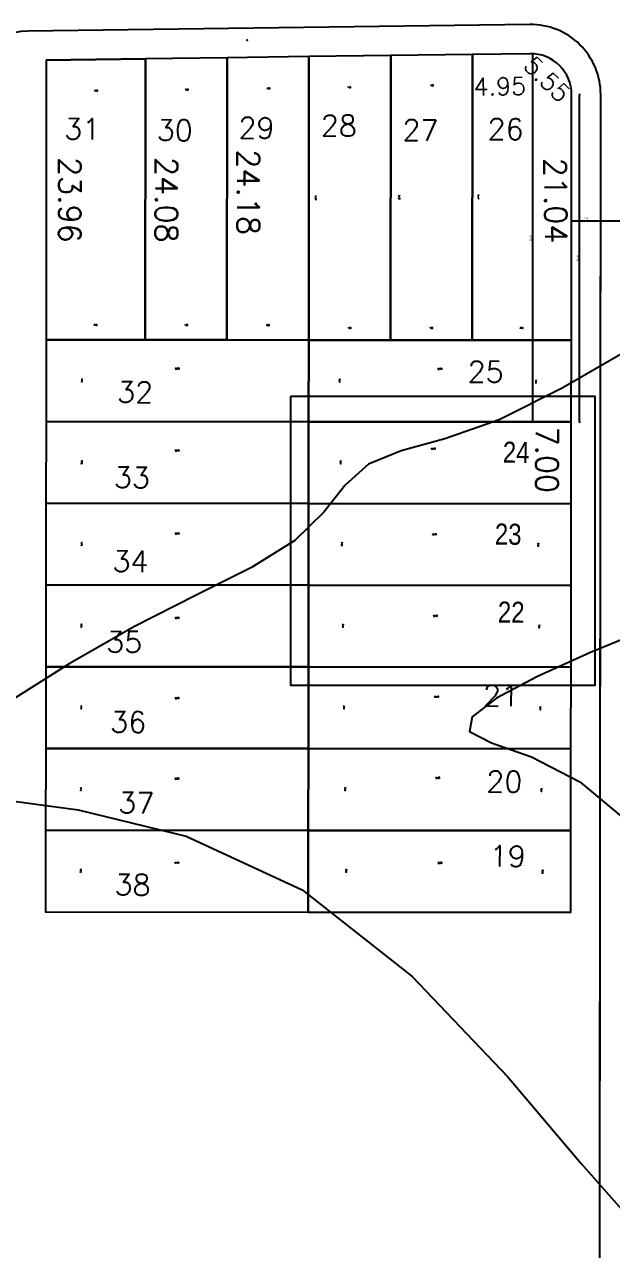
# Model space of a CAD drawing. Header units: millimetres. Extents: x 2718 to 3327, y 272 to 594.
# Drawn here: x 2814.3 to 2864.6, y 397.6 to 502.5 of the extents above; entities that cross this region are included whole.
import ezdxf
from ezdxf.enums import TextEntityAlignment as Align

# ---------------------------------------------------------------- set-up
doc = ezdxf.new("R2010")
doc.units = ezdxf.units.MM
doc.header["$MEASUREMENT"] = 0
doc.linetypes.add('CONTINUO', pattern=[0])
doc.layers.get('DEFPOINTS').update_dxf_attribs({"linetype": 'CONTINUOUS'})
for name, color, linetype in [('AGT CI', 252, 'CONTINUOUS'), ('Calçada', 1, 'CONTINUOUS'), ('COTA', 7, 'CONTINUOUS'), ('Lotes', 2, 'CONTINUOUS'), ('Numero de lotes', 5, 'CONTINUOUS'), ('WAYPOINTS2', 7, 'CONTINUOUS')]:
    doc.layers.add(name, color=color, linetype=linetype)
doc.layers.add('E-Pen-C', color=4, linetype='CONTINUOUS', lineweight=15)
doc.layers.add('E-Pen-G', color=3, linetype='CONTINUOUS', lineweight=30)
doc.styles.add('arcad1', font='romans.shx')
doc.styles.add('F2', font='ARIALN.TTF')
doc.styles.add('ROMANS', font='romans.shx', dxfattribs={"height": 0.1})
doc.dimstyles.new('BOLA100', dxfattribs={"dimscale": 0, "dimtxt": 1.9, "dimasz": 0.18, "dimexe": 0.18, "dimexo": 0.063, "dimgap": 0, "dimtad": 1, "dimzin": 4, "dimdsep": 46, "dimtxsty": 'ROMANS', "dimcen": 0.09, "dimse1": 1, "dimse2": 1, "dimsd1": 1, "dimsd2": 1, "dimclrt": 256, "dimaunit": 1, "dimadec": 4, "dimazin": 0, "dimtfac": 1.2, "dimtix": 1, "dimtmove": 2, "dimatfit": 3, "dimfxl": 1, "dimtvp": 2, "dimtolj": 1, "dimtzin": 4, "dimarcsym": 0})
doc.dimstyles.new('DIMENSION-1', dxfattribs={"dimtxt": 0.145, "dimasz": 0.07, "dimexe": 1, "dimexo": 0, "dimgap": 0.12, "dimtad": 1, "dimzin": 7, "dimdsep": 46, "dimtxsty": 'F2', "dimblk1": 'TRACO', "dimblk2": 'TRACO', "dimsah": 1, "dimcen": 1, "dimse1": 1, "dimse2": 1, "dimclrd": 4, "dimclre": 256, "dimclrt": 4, "dimadec": 8, "dimazin": 0, "dimtfac": 1, "dimtix": 1, "dimtmove": 2, "dimatfit": 3, "dimldrblk": 'TRACO', "dimfxl": 1, "dimtolj": 1, "dimtzin": 0, "dimarcsym": 0})

# ---------------------------------------------------------------- blocks, each defined once
blk = doc.blocks.new('*D228')
at = {"layer": 'DEFPOINTS', "color": 0, "transparency": 16777216}
for p in [(2845.63, 499.83), (2852.63, 499.83), (2852.67, 497.26)]:
    blk.add_point(p, dxfattribs=at)
at = {"layer": 'COTA', "transparency": 16777216, "insert": (2849.17, 497.27), "char_height": 0.1, "attachment_point": 5, "rotation": 0.7653, "style": 'ROMANS'}
blk.add_mtext('\\A1;7.00', dxfattribs=at)
blk = doc.blocks.new('*D229')
at = {"layer": 'DEFPOINTS', "color": 0, "transparency": 16777216}
for p in [(2838.53, 500.21), (2845.53, 500.21), (2845.57, 497.11)]:
    blk.add_point(p, dxfattribs=at)
at = {"layer": 'COTA', "transparency": 16777216, "insert": (2842.07, 497.11), "char_height": 0.1, "attachment_point": 5, "rotation": 0.7653, "style": 'ROMANS'}
blk.add_mtext('\\A1;7.00', dxfattribs=at)
blk = doc.blocks.new('*D230')
at = {"layer": 'DEFPOINTS', "color": 0, "transparency": 16777216}
for p in [(2836.34, 499.73), (2836.32, 475.45), (2839.32, 475.49)]:
    blk.add_point(p, dxfattribs=at)
at = {"layer": 'COTA', "transparency": 16777216, "insert": (2839.21, 487.63), "char_height": 0.1, "attachment_point": 5, "rotation": 270.7653, "style": 'ROMANS'}
blk.add_mtext('\\A1;24.27', dxfattribs=at)
blk = doc.blocks.new('*D231')
at = {"layer": 'DEFPOINTS', "color": 0, "transparency": 16777216}
for p in [(2843.34, 499.82), (2843.32, 475.45), (2846.48, 475.49)]:
    blk.add_point(p, dxfattribs=at)
at = {"layer": 'COTA', "transparency": 16777216, "insert": (2846.36, 487.68), "char_height": 0.1, "attachment_point": 5, "rotation": 270.7653, "style": 'ROMANS'}
blk.add_mtext('\\A1;24.37', dxfattribs=at)
blk = doc.blocks.new('*D232')
at = {"layer": 'DEFPOINTS', "color": 0, "transparency": 16777216}
for p in [(2850.34, 499.92), (2850.32, 475.44), (2853.25, 475.48)]:
    blk.add_point(p, dxfattribs=at)
at = {"layer": 'COTA', "transparency": 16777216, "insert": (2853.14, 487.72), "char_height": 0.1, "attachment_point": 5, "rotation": 270.7653, "style": 'ROMANS'}
blk.add_mtext('\\A1;24.47', dxfattribs=at)
blk = doc.blocks.new('*D233')
at = {"layer": 'DEFPOINTS', "color": 0, "transparency": 16777216}
for p in [(2858.93, 475.43), (2858.08, 468.42), (2858.93, 468.43)]:
    blk.add_point(p, dxfattribs=at)
at = {"layer": 'COTA', "transparency": 16777216, "insert": (2858.08, 471.92), "char_height": 0.1, "attachment_point": 5, "rotation": 270.7653, "style": 'ROMANS'}
blk.add_mtext('\\A1;7.00', dxfattribs=at)
blk = doc.blocks.new('*D234')
at = {"layer": 'DEFPOINTS', "color": 0, "transparency": 16777216}
for p in [(2858.92, 461.43), (2858.27, 454.43), (2858.91, 454.43)]:
    blk.add_point(p, dxfattribs=at)
at = {"layer": 'COTA', "transparency": 16777216, "insert": (2858.27, 457.93), "char_height": 0.1, "attachment_point": 5, "rotation": 270.7653, "style": 'ROMANS'}
blk.add_mtext('\\A1;7.00', dxfattribs=at)
blk = doc.blocks.new('*D235')
at = {"layer": 'DEFPOINTS', "color": 0, "transparency": 16777216}
for p in [(2858.91, 454.43), (2858.36, 447.43), (2858.91, 447.43)]:
    blk.add_point(p, dxfattribs=at)
at = {"layer": 'COTA', "transparency": 16777216, "insert": (2858.36, 450.93), "char_height": 0.1, "attachment_point": 5, "rotation": 270.7653, "style": 'ROMANS'}
blk.add_mtext('\\A1;7.00', dxfattribs=at)
blk = doc.blocks.new('*D236')
at = {"layer": 'DEFPOINTS', "color": 0, "transparency": 16777216}
for p in [(2858.91, 447.43), (2858.45, 440.43), (2858.9, 440.43)]:
    blk.add_point(p, dxfattribs=at)
at = {"layer": 'COTA', "transparency": 16777216, "insert": (2858.46, 443.93), "char_height": 0.1, "attachment_point": 5, "rotation": 270.7653, "style": 'ROMANS'}
blk.add_mtext('\\A1;7.00', dxfattribs=at)
blk = doc.blocks.new('*D237')
at = {"layer": 'DEFPOINTS', "color": 0, "transparency": 16777216}
for p in [(2858.9, 440.43), (2858.55, 433.43), (2858.9, 433.43)]:
    blk.add_point(p, dxfattribs=at)
at = {"layer": 'COTA', "transparency": 16777216, "insert": (2858.55, 436.93), "char_height": 0.1, "attachment_point": 5, "rotation": 270.7653, "style": 'ROMANS'}
blk.add_mtext('\\A1;7.00', dxfattribs=at)
blk = doc.blocks.new('*D238')
at = {"layer": 'DEFPOINTS', "color": 0, "transparency": 16777216}
for p in [(2858.9, 433.43), (2858.64, 426.43), (2858.89, 426.43)]:
    blk.add_point(p, dxfattribs=at)
at = {"layer": 'COTA', "transparency": 16777216, "insert": (2858.64, 429.93), "char_height": 0.1, "attachment_point": 5, "rotation": 270.7653, "style": 'ROMANS'}
blk.add_mtext('\\A1;7.00', dxfattribs=at)
blk = doc.blocks.new('*D239')
at = {"layer": 'DEFPOINTS', "color": 0, "transparency": 16777216}
for p in [(2838.57, 433.36), (2861.07, 433.34), (2861.11, 430.78)]:
    blk.add_point(p, dxfattribs=at)
at = {"layer": 'COTA', "transparency": 16777216, "insert": (2849.86, 430.68), "char_height": 0.1, "attachment_point": 5, "rotation": 0.7653, "style": 'ROMANS'}
blk.add_mtext('\\A1;22.50', dxfattribs=at)
blk = doc.blocks.new('*D240')
at = {"layer": 'DEFPOINTS', "color": 0, "transparency": 16777216}
for p in [(2838.38, 440.64), (2860.88, 440.62), (2860.91, 438.06)]:
    blk.add_point(p, dxfattribs=at)
at = {"layer": 'COTA', "transparency": 16777216, "insert": (2849.67, 437.96), "char_height": 0.1, "attachment_point": 5, "rotation": 0.7653, "style": 'ROMANS'}
blk.add_mtext('\\A1;22.50', dxfattribs=at)
blk = doc.blocks.new('*D241')
at = {"layer": 'DEFPOINTS', "color": 0, "transparency": 16777216}
for p in [(2838.29, 447.59), (2860.79, 447.57), (2860.82, 445.01)]:
    blk.add_point(p, dxfattribs=at)
at = {"layer": 'COTA', "transparency": 16777216, "insert": (2849.57, 444.91), "char_height": 0.1, "attachment_point": 5, "rotation": 0.7653, "style": 'ROMANS'}
blk.add_mtext('\\A1;22.50', dxfattribs=at)
blk = doc.blocks.new('*D242')
at = {"layer": 'DEFPOINTS', "color": 0, "transparency": 16777216}
for p in [(2838.19, 454.52), (2860.69, 454.5), (2860.73, 451.94)]:
    blk.add_point(p, dxfattribs=at)
at = {"layer": 'COTA', "transparency": 16777216, "insert": (2849.48, 451.84), "char_height": 0.1, "attachment_point": 5, "rotation": 0.7653, "style": 'ROMANS'}
blk.add_mtext('\\A1;22.50', dxfattribs=at)
blk = doc.blocks.new('*D243')
at = {"layer": 'DEFPOINTS', "color": 0, "transparency": 16777216}
for p in [(2838.1, 461.49), (2860.6, 461.47), (2860.64, 458.92)]:
    blk.add_point(p, dxfattribs=at)
at = {"layer": 'COTA', "transparency": 16777216, "insert": (2849.39, 458.82), "char_height": 0.1, "attachment_point": 5, "rotation": 0.7653, "style": 'ROMANS'}
blk.add_mtext('\\A1;22.50', dxfattribs=at)
blk = doc.blocks.new('*D244')
at = {"layer": 'DEFPOINTS', "color": 0, "transparency": 16777216}
for p in [(2838, 468.84), (2860.5, 468.82), (2860.54, 466.26)]:
    blk.add_point(p, dxfattribs=at)
at = {"layer": 'COTA', "transparency": 16777216, "insert": (2849.29, 466.16), "char_height": 0.1, "attachment_point": 5, "rotation": 0.7653, "style": 'ROMANS'}
blk.add_mtext('\\A1;22.50', dxfattribs=at)
blk = doc.blocks.new('*D254')
at = {"layer": 'DEFPOINTS', "color": 0, "transparency": 16777216}
for p in [(2838.61, 475.46), (2838.61, 468.46), (2841.26, 468.5)]:
    blk.add_point(p, dxfattribs=at)
at = {"layer": 'COTA', "transparency": 16777216, "insert": (2841.26, 472), "char_height": 0.1, "attachment_point": 5, "rotation": 270.7653, "style": 'ROMANS'}
blk.add_mtext('\\A1;7.00', dxfattribs=at)
blk = doc.blocks.new('*D255')
at = {"layer": 'DEFPOINTS', "color": 0, "transparency": 16777216}
for p in [(2838.61, 468.46), (2838.6, 461.46), (2841.35, 461.5)]:
    blk.add_point(p, dxfattribs=at)
at = {"layer": 'COTA', "transparency": 16777216, "insert": (2841.35, 465), "char_height": 0.1, "attachment_point": 5, "rotation": 270.7653, "style": 'ROMANS'}
blk.add_mtext('\\A1;7.00', dxfattribs=at)
blk = doc.blocks.new('*D256')
at = {"layer": 'DEFPOINTS', "color": 0, "transparency": 16777216}
for p in [(2838.6, 461.46), (2838.59, 454.46), (2841.44, 454.5)]:
    blk.add_point(p, dxfattribs=at)
at = {"layer": 'COTA', "transparency": 16777216, "insert": (2841.45, 458), "char_height": 0.1, "attachment_point": 5, "rotation": 270.7653, "style": 'ROMANS'}
blk.add_mtext('\\A1;7.00', dxfattribs=at)
blk = doc.blocks.new('*D257')
at = {"layer": 'DEFPOINTS', "color": 0, "transparency": 16777216}
for p in [(2838.59, 454.46), (2838.59, 447.46), (2841.54, 447.5)]:
    blk.add_point(p, dxfattribs=at)
at = {"layer": 'COTA', "transparency": 16777216, "insert": (2841.54, 451), "char_height": 0.1, "attachment_point": 5, "rotation": 270.7653, "style": 'ROMANS'}
blk.add_mtext('\\A1;7.00', dxfattribs=at)
blk = doc.blocks.new('*D258')
at = {"layer": 'DEFPOINTS', "color": 0, "transparency": 16777216}
for p in [(2838.59, 447.46), (2838.58, 440.46), (2841.63, 440.5)]:
    blk.add_point(p, dxfattribs=at)
at = {"layer": 'COTA', "transparency": 16777216, "insert": (2841.63, 444), "char_height": 0.1, "attachment_point": 5, "rotation": 270.7653, "style": 'ROMANS'}
blk.add_mtext('\\A1;7.00', dxfattribs=at)
blk = doc.blocks.new('*D259')
at = {"layer": 'DEFPOINTS', "color": 0, "transparency": 16777216}
for p in [(2838.58, 440.46), (2838.58, 433.46), (2841.72, 433.51)]:
    blk.add_point(p, dxfattribs=at)
at = {"layer": 'COTA', "transparency": 16777216, "insert": (2841.73, 437.01), "char_height": 0.1, "attachment_point": 5, "rotation": 270.7653, "style": 'ROMANS'}
blk.add_mtext('\\A1;7.00', dxfattribs=at)
blk = doc.blocks.new('*D260')
at = {"layer": 'DEFPOINTS', "color": 0, "transparency": 16777216}
for p in [(2838.58, 433.46), (2838.57, 426.46), (2841.82, 426.51)]:
    blk.add_point(p, dxfattribs=at)
at = {"layer": 'COTA', "transparency": 16777216, "insert": (2841.82, 430.01), "char_height": 0.1, "attachment_point": 5, "rotation": 270.7653, "style": 'ROMANS'}
blk.add_mtext('\\A1;7.00', dxfattribs=at)
blk = doc.blocks.new('*D280')
at = {"layer": 'DEFPOINTS', "color": 0, "transparency": 16777216}
for p in [(2845.61, 476.45), (2838.61, 475.46), (2845.61, 475.46)]:
    blk.add_point(p, dxfattribs=at)
at = {"layer": 'COTA', "transparency": 16777216, "insert": (2842.11, 476.5), "char_height": 0.1, "attachment_point": 5, "rotation": 359.95, "style": 'ROMANS'}
blk.add_mtext('\\A1;7.00', dxfattribs=at)
blk = doc.blocks.new('*D281')
at = {"layer": 'DEFPOINTS', "color": 0, "transparency": 16777216}
for p in [(2852.61, 476.44), (2845.61, 475.46), (2852.61, 475.45)]:
    blk.add_point(p, dxfattribs=at)
at = {"layer": 'COTA', "transparency": 16777216, "insert": (2849.11, 476.49), "char_height": 0.1, "attachment_point": 5, "rotation": 359.95, "style": 'ROMANS'}
blk.add_mtext('\\A1;7.00', dxfattribs=at)
blk = doc.blocks.new('*D282')
at = {"layer": 'DEFPOINTS', "color": 0, "transparency": 16777216}
for p in [(2861.11, 476.43), (2852.61, 475.45), (2861.11, 475.44)]:
    blk.add_point(p, dxfattribs=at)
at = {"layer": 'COTA', "transparency": 16777216, "insert": (2856.86, 476.49), "char_height": 0.1, "attachment_point": 5, "rotation": 359.95, "style": 'ROMANS'}
blk.add_mtext('\\A1;8.50', dxfattribs=at)
blk = doc.blocks.new('*D302')
at = {"layer": 'DEFPOINTS', "color": 0, "transparency": 16777216}
for p in [(2824.61, 476.7), (2816.11, 475.48), (2824.61, 475.48)]:
    blk.add_point(p, dxfattribs=at)
at = {"layer": 'COTA', "transparency": 16777216, "insert": (2820.36, 476.75), "char_height": 0.1, "attachment_point": 5, "rotation": 359.95, "style": 'ROMANS'}
blk.add_mtext('\\A1;8.50', dxfattribs=at)
blk = doc.blocks.new('*D303')
at = {"layer": 'DEFPOINTS', "color": 0, "transparency": 16777216}
for p in [(2816.11, 475.48), (2838.61, 475.46), (2838.61, 472.96)]:
    blk.add_point(p, dxfattribs=at)
at = {"layer": 'COTA', "transparency": 16777216, "insert": (2827.36, 473.02), "char_height": 0.1, "attachment_point": 5, "rotation": 359.95, "style": 'ROMANS'}
blk.add_mtext('\\A1;22.50', dxfattribs=at)
blk = doc.blocks.new('*D304')
at = {"layer": 'DEFPOINTS', "color": 0, "transparency": 16777216}
for p in [(2816.11, 468.48), (2838.61, 468.46), (2838.6, 465.94)]:
    blk.add_point(p, dxfattribs=at)
at = {"layer": 'COTA', "transparency": 16777216, "insert": (2827.35, 466), "char_height": 0.1, "attachment_point": 5, "rotation": 359.95, "style": 'ROMANS'}
blk.add_mtext('\\A1;22.50', dxfattribs=at)
blk = doc.blocks.new('*D305')
at = {"layer": 'DEFPOINTS', "color": 0, "transparency": 16777216}
for p in [(2824.63, 499.55), (2816.13, 499.44), (2824.67, 496.83)]:
    blk.add_point(p, dxfattribs=at)
at = {"layer": 'COTA', "transparency": 16777216, "insert": (2820.42, 496.82), "char_height": 0.1, "attachment_point": 5, "rotation": 0.7653, "style": 'ROMANS'}
blk.add_mtext('\\A1;8.50', dxfattribs=at)
blk = doc.blocks.new('*D306')
at = {"layer": 'DEFPOINTS', "color": 0, "transparency": 16777216}
for p in [(2816.1, 461.48), (2838.6, 461.46), (2838.6, 458.83)]:
    blk.add_point(p, dxfattribs=at)
at = {"layer": 'COTA', "transparency": 16777216, "insert": (2827.35, 458.89), "char_height": 0.1, "attachment_point": 5, "rotation": 359.95, "style": 'ROMANS'}
blk.add_mtext('\\A1;22.50', dxfattribs=at)
blk = doc.blocks.new('*D307')
at = {"layer": 'DEFPOINTS', "color": 0, "transparency": 16777216}
for p in [(2816.09, 454.48), (2838.59, 454.46), (2838.59, 451.6)]:
    blk.add_point(p, dxfattribs=at)
at = {"layer": 'COTA', "transparency": 16777216, "insert": (2827.34, 451.66), "char_height": 0.1, "attachment_point": 5, "rotation": 359.95, "style": 'ROMANS'}
blk.add_mtext('\\A1;22.50', dxfattribs=at)
blk = doc.blocks.new('*D308')
at = {"layer": 'DEFPOINTS', "color": 0, "transparency": 16777216}
for p in [(2816.09, 447.48), (2838.59, 447.46), (2838.59, 444.73)]:
    blk.add_point(p, dxfattribs=at)
at = {"layer": 'COTA', "transparency": 16777216, "insert": (2827.34, 444.79), "char_height": 0.1, "attachment_point": 5, "rotation": 359.95, "style": 'ROMANS'}
blk.add_mtext('\\A1;22.50', dxfattribs=at)
blk = doc.blocks.new('*D309')
at = {"layer": 'DEFPOINTS', "color": 0, "transparency": 16777216}
for p in [(2816.08, 440.48), (2838.58, 440.46), (2838.58, 437.84)]:
    blk.add_point(p, dxfattribs=at)
at = {"layer": 'COTA', "transparency": 16777216, "insert": (2827.33, 437.9), "char_height": 0.1, "attachment_point": 5, "rotation": 359.95, "style": 'ROMANS'}
blk.add_mtext('\\A1;22.50', dxfattribs=at)
blk = doc.blocks.new('*D310')
at = {"layer": 'DEFPOINTS', "color": 0, "transparency": 16777216}
for p in [(2816.08, 433.48), (2838.58, 433.46), (2838.57, 430.63)]:
    blk.add_point(p, dxfattribs=at)
at = {"layer": 'COTA', "transparency": 16777216, "insert": (2827.32, 430.69), "char_height": 0.1, "attachment_point": 5, "rotation": 359.95, "style": 'ROMANS'}
blk.add_mtext('\\A1;22.50', dxfattribs=at)
blk = doc.blocks.new('*D311')
at = {"layer": 'DEFPOINTS', "color": 0, "transparency": 16777216}
for p in [(2816.08, 433.48), (2819.15, 433.48), (2816.07, 426.48)]:
    blk.add_point(p, dxfattribs=at)
at = {"layer": 'COTA', "transparency": 16777216, "insert": (2819.09, 429.98), "char_height": 0.1, "attachment_point": 5, "rotation": 89.8603, "style": 'ROMANS'}
blk.add_mtext('\\A1;7.00', dxfattribs=at)
blk = doc.blocks.new('*D312')
at = {"layer": 'DEFPOINTS', "color": 0, "transparency": 16777216}
for p in [(2816.08, 440.48), (2819.17, 440.48), (2816.08, 433.48)]:
    blk.add_point(p, dxfattribs=at)
at = {"layer": 'COTA', "transparency": 16777216, "insert": (2819.11, 436.98), "char_height": 0.1, "attachment_point": 5, "rotation": 89.8603, "style": 'ROMANS'}
blk.add_mtext('\\A1;7.00', dxfattribs=at)
blk = doc.blocks.new('*D313')
at = {"layer": 'DEFPOINTS', "color": 0, "transparency": 16777216}
for p in [(2816.09, 447.48), (2819.18, 447.48), (2816.08, 440.48)]:
    blk.add_point(p, dxfattribs=at)
at = {"layer": 'COTA', "transparency": 16777216, "insert": (2819.13, 443.98), "char_height": 0.1, "attachment_point": 5, "rotation": 89.8603, "style": 'ROMANS'}
blk.add_mtext('\\A1;7.00', dxfattribs=at)
blk = doc.blocks.new('*D314')
at = {"layer": 'DEFPOINTS', "color": 0, "transparency": 16777216}
for p in [(2816.09, 454.48), (2819.2, 454.48), (2816.09, 447.48)]:
    blk.add_point(p, dxfattribs=at)
at = {"layer": 'COTA', "transparency": 16777216, "insert": (2819.14, 450.98), "char_height": 0.1, "attachment_point": 5, "rotation": 89.8603, "style": 'ROMANS'}
blk.add_mtext('\\A1;7.00', dxfattribs=at)
blk = doc.blocks.new('*D315')
at = {"layer": 'DEFPOINTS', "color": 0, "transparency": 16777216}
for p in [(2816.1, 461.48), (2819.22, 461.48), (2816.09, 454.48)]:
    blk.add_point(p, dxfattribs=at)
at = {"layer": 'COTA', "transparency": 16777216, "insert": (2819.16, 457.98), "char_height": 0.1, "attachment_point": 5, "rotation": 89.8603, "style": 'ROMANS'}
blk.add_mtext('\\A1;7.00', dxfattribs=at)
blk = doc.blocks.new('*D316')
at = {"layer": 'DEFPOINTS', "color": 0, "transparency": 16777216}
for p in [(2816.11, 468.48), (2819.24, 468.48), (2816.1, 461.48)]:
    blk.add_point(p, dxfattribs=at)
at = {"layer": 'COTA', "transparency": 16777216, "insert": (2819.18, 464.98), "char_height": 0.1, "attachment_point": 5, "rotation": 89.8603, "style": 'ROMANS'}
blk.add_mtext('\\A1;7.00', dxfattribs=at)
blk = doc.blocks.new('*D317')
at = {"layer": 'DEFPOINTS', "color": 0, "transparency": 16777216}
for p in [(2816.11, 475.48), (2819.25, 475.48), (2816.11, 468.48)]:
    blk.add_point(p, dxfattribs=at)
at = {"layer": 'COTA', "transparency": 16777216, "insert": (2819.19, 471.98), "char_height": 0.1, "attachment_point": 5, "rotation": 89.8603, "style": 'ROMANS'}
blk.add_mtext('\\A1;7.00', dxfattribs=at)
blk = doc.blocks.new('*D318')
at = {"layer": 'DEFPOINTS', "color": 0, "transparency": 16777216}
for p in [(2831.61, 476.69), (2824.61, 475.48), (2831.61, 475.47)]:
    blk.add_point(p, dxfattribs=at)
at = {"layer": 'COTA', "transparency": 16777216, "insert": (2828.11, 476.75), "char_height": 0.1, "attachment_point": 5, "rotation": 359.95, "style": 'ROMANS'}
blk.add_mtext('\\A1;7.00', dxfattribs=at)
blk = doc.blocks.new('*D319')
at = {"layer": 'DEFPOINTS', "color": 0, "transparency": 16777216}
for p in [(2838.61, 476.69), (2831.61, 475.47), (2838.61, 475.46)]:
    blk.add_point(p, dxfattribs=at)
at = {"layer": 'COTA', "transparency": 16777216, "insert": (2835.11, 476.74), "char_height": 0.1, "attachment_point": 5, "rotation": 359.95, "style": 'ROMANS'}
blk.add_mtext('\\A1;7.00', dxfattribs=at)
blk = doc.blocks.new('*D320')
at = {"layer": 'DEFPOINTS', "color": 0, "transparency": 16777216}
for p in [(2824.63, 499.55), (2831.63, 499.65), (2831.67, 496.92)]:
    blk.add_point(p, dxfattribs=at)
at = {"layer": 'COTA', "transparency": 16777216, "insert": (2828.17, 496.92), "char_height": 0.1, "attachment_point": 5, "rotation": 0.7653, "style": 'ROMANS'}
blk.add_mtext('\\A1;7.00', dxfattribs=at)
blk = doc.blocks.new('*D321')
at = {"layer": 'DEFPOINTS', "color": 0, "transparency": 16777216}
for p in [(2831.63, 499.65), (2838.63, 499.74), (2838.67, 497.01)]:
    blk.add_point(p, dxfattribs=at)
at = {"layer": 'COTA', "transparency": 16777216, "insert": (2835.17, 497.02), "char_height": 0.1, "attachment_point": 5, "rotation": 0.7653, "style": 'ROMANS'}
blk.add_mtext('\\A1;7.00', dxfattribs=at)
blk = doc.blocks.new('*D327')
at = {"layer": 'DEFPOINTS', "color": 0, "transparency": 16777216}
for p in [(2838.61, 475.46, 51.85), (2861.11, 475.44, 51.85), (2861.11, 472.94)]:
    blk.add_point(p, dxfattribs=at)
at = {"layer": 'COTA', "transparency": 16777216, "insert": (2849.86, 473), "char_height": 0.1, "attachment_point": 5, "rotation": 359.95, "style": 'ROMANS'}
blk.add_mtext('\\A1;22.50', dxfattribs=at)
blk = doc.blocks.new('TRACO')
at = {"layer": 'E-Pen-C'}
for p, q in [((-1, 0), (1, 0)), ((0, 1), (0, -1))]:
    blk.add_line(p, q, dxfattribs=at)
at = {"layer": 'E-Pen-G'}
blk.add_line((-0.4, -0.4), (0.4, 0.4), dxfattribs=at)
blk = doc.blocks.new('*D335')
at = {"layer": 'COTA', "color": 4, "linetype": 'Continuous', "lineweight": -2, "transparency": 16777216}
blk.add_line((2861.82, 468.51), (2861.82, 496.42), dxfattribs=at)
at = {"layer": 'DEFPOINTS', "color": 0, "linetype": 'Continuous', "transparency": 16777216}
for p in [(2861.13, 496.49), (2861.82, 496.49), (2861.11, 468.44)]:
    blk.add_point(p, dxfattribs=at)
at = {"layer": 'COTA', "color": 4, "linetype": 'Continuous', "lineweight": -2, "transparency": 16777216, "xscale": 0.07, "yscale": 0.07, "zscale": 0.07}
for p, rotation in [((2861.82, 496.49), 90), ((2861.82, 468.44), 270)]:
    blk.add_blockref('TRACO', p, dxfattribs=dict(at, rotation=rotation))
at = {"layer": 'COTA', "color": 4, "linetype": 'Continuous', "transparency": 16777216, "insert": (2861.63, 482.47), "char_height": 0.145, "attachment_point": 5, "rotation": 90, "style": 'F2'}
blk.add_mtext('\\A1;28.05', dxfattribs=at)
blk = doc.blocks.new('*D336')
at = {"layer": 'COTA', "color": 4, "linetype": 'Continuous', "lineweight": -2, "transparency": 16777216}
blk.add_line((2857.81, 468.51), (2857.81, 499.87), dxfattribs=at)
at = {"layer": 'DEFPOINTS', "color": 0, "linetype": 'Continuous', "transparency": 16777216}
for p in [(2857.81, 499.94), (2857.93, 499.94), (2861.11, 468.44)]:
    blk.add_point(p, dxfattribs=at)
at = {"layer": 'COTA', "color": 4, "linetype": 'Continuous', "lineweight": -2, "transparency": 16777216, "xscale": 0.07, "yscale": 0.07, "zscale": 0.07}
for p, rotation in [((2857.81, 499.94), 90), ((2857.81, 468.44), 270)]:
    blk.add_blockref('TRACO', p, dxfattribs=dict(at, rotation=rotation))
at = {"layer": 'COTA', "color": 4, "linetype": 'Continuous', "transparency": 16777216, "insert": (2857.61, 484.19), "char_height": 0.145, "attachment_point": 5, "rotation": 90, "style": 'F2'}
blk.add_mtext('\\A1;31.50', dxfattribs=at)
blk = doc.blocks.new('*D337')
at = {"layer": 'COTA', "color": 4, "linetype": 'Continuous', "lineweight": -2, "transparency": 16777216}
blk.add_line((2861.19, 485.67), (2863.55, 485.67), dxfattribs=at)
at = {"layer": 'DEFPOINTS', "color": 0, "linetype": 'Continuous', "transparency": 16777216}
for p in [(2861.12, 486.59), (2863.62, 486.59), (2863.62, 485.67)]:
    blk.add_point(p, dxfattribs=at)
at = {"layer": 'COTA', "color": 4, "linetype": 'Continuous', "lineweight": -2, "transparency": 16777216, "xscale": 0.07, "yscale": 0.07, "zscale": 0.07, "rotation": 180}
blk.add_blockref('TRACO', (2861.12, 485.67), dxfattribs=at)
at = {"layer": 'COTA', "color": 4, "linetype": 'Continuous', "lineweight": -2, "transparency": 16777216, "xscale": 0.07, "yscale": 0.07, "zscale": 0.07}
blk.add_blockref('TRACO', (2863.62, 485.67), dxfattribs=at)
at = {"layer": 'COTA', "color": 4, "linetype": 'Continuous', "transparency": 16777216, "insert": (2862.37, 485.87), "char_height": 0.145, "attachment_point": 5, "style": 'F2'}
blk.add_mtext('\\A1;2.50', dxfattribs=at)
blk = doc.blocks.new('*D338')
at = {"layer": 'COTA', "color": 4, "linetype": 'Continuous', "lineweight": -2, "transparency": 16777216}
blk.add_line((2863.69, 485.67), (2870.75, 485.67), dxfattribs=at)
at = {"layer": 'DEFPOINTS', "color": 0, "linetype": 'Continuous', "transparency": 16777216}
for p in [(2863.62, 486.59), (2870.82, 485.67), (2870.82, 485.49)]:
    blk.add_point(p, dxfattribs=at)
at = {"layer": 'COTA', "color": 4, "linetype": 'Continuous', "lineweight": -2, "transparency": 16777216, "xscale": 0.07, "yscale": 0.07, "zscale": 0.07, "rotation": 180}
blk.add_blockref('TRACO', (2863.62, 485.67), dxfattribs=at)
at = {"layer": 'COTA', "color": 4, "linetype": 'Continuous', "lineweight": -2, "transparency": 16777216, "xscale": 0.07, "yscale": 0.07, "zscale": 0.07}
blk.add_blockref('TRACO', (2870.82, 485.67), dxfattribs=at)
at = {"layer": 'COTA', "color": 4, "linetype": 'Continuous', "transparency": 16777216, "insert": (2867.22, 485.87), "char_height": 0.145, "attachment_point": 5, "style": 'F2'}
blk.add_mtext('\\A1;7.20', dxfattribs=at)

msp = doc.modelspace()

# ---------------------------------------------------------------- linework, layer by layer
at = {"layer": 'AGT CI', "color": 7}
for points in [[(2865.872, 474.538), (2860.333, 471.328), (2854.915, 468.63), (2850.268, 467.001), (2846.535, 465.975), (2843.73, 464.83), (2841.736, 463.025), (2839.895, 460.73), (2837.416, 458.299), (2833.707, 455.979), (2828.974, 453.603), (2823.618, 450.9), (2818.086, 447.732), (2812.992, 444.495)], [(2867.827, 450.779), (2862.767, 448.689), (2858.227, 446.653), (2854.692, 444.787), (2852.603, 443.183), (2852.39, 441.925), (2854.283, 440.971), (2857.696, 439.765), (2861.842, 437.622), (2866.135, 434.056)], [(2811.641, 436.187), (2818.861, 435.218), (2828.116, 432.966), (2838.062, 428.376), (2847.479, 420.94), (2855.644, 412.367), (2861.958, 404.916), (2866.034, 400.292)]]:
    msp.add_lwpolyline(points, dxfattribs=at)
at = {"layer": 'Calçada', "color": 7, "lineweight": -3}
for p, q in [((2857.551, 502.493), (2814.55, 501.919)), ((2857.551, 502.493), (2814.55, 501.919)), ((2863.522, 372.173), (2863.631, 496.488)), ((2863.522, 372.173), (2863.631, 496.488))]:
    msp.add_line(p, q, dxfattribs=at)
msp.add_lwpolyline([(2863.631, 496.488, 0.4183874), (2857.551, 502.493), (2814.55, 501.919, 0.410052), (2808.63, 495.925), (2808.546, 399.143, -0.1656015), (2806.045, 391.822), (2773.375, 349.492, 0.4142136), (2774.459, 341.077), (2812.457, 311.749, 0.4142136), (2820.873, 312.833), (2861.022, 364.851, 0.1656015), (2863.522, 372.173)], format="xyb", close=True, dxfattribs=at)
msp.add_lwpolyline([(2863.631, 496.488, 0.4183874), (2857.551, 502.493), (2814.55, 501.919, 0.410052), (2808.63, 495.925), (2808.546, 399.143, -0.1656015), (2806.045, 391.822), (2773.375, 349.492, 0.4142136), (2774.459, 341.077), (2812.457, 311.749, 0.4142136), (2820.873, 312.833), (2861.022, 364.851, 0.1656015), (2863.522, 372.173)], format="xyb", close=True, dxfattribs=at)
at = {"layer": 'COTA', "color": 1, "linetype": 'Continuous'}
msp.add_lwpolyline([(2837.08, 470.654), (2863.12, 470.654), (2863.12, 445.875), (2837.08, 445.875)], close=True, dxfattribs=at)
at = {"layer": 'Lotes', "color": 7, "linetype": 'CONTINUO', "lineweight": -3}
for p, q in [((2816.133, 499.44), (2824.633, 499.553)), ((2824.633, 499.553), (2824.612, 475.476)), ((2824.612, 475.476), (2824.633, 499.553)), ((2831.634, 499.647), (2824.633, 499.553)), ((2831.612, 475.469), (2831.634, 499.647)), ((2831.634, 499.647), (2831.612, 475.469)), ((2838.634, 499.74), (2831.634, 499.647)), ((2838.612, 475.463), (2838.634, 499.74)), ((2838.634, 499.74), (2838.612, 475.463)), ((2845.634, 499.834), (2838.634, 499.74)), ((2845.612, 475.457), (2845.634, 499.834)), ((2845.634, 499.834), (2845.612, 475.457)), ((2852.634, 499.927), (2845.634, 499.834)), ((2852.612, 475.451), (2852.634, 499.927)), ((2852.634, 499.927), (2852.612, 475.451)), ((2857.584, 499.993), (2852.634, 499.927)), ((2861.112, 475.444), (2861.131, 496.491)), ((2816.112, 475.483), (2824.612, 475.476)), ((2838.612, 475.463), (2816.112, 475.483)), ((2824.612, 475.476), (2831.612, 475.469)), ((2831.612, 475.469), (2838.612, 475.463)), ((2838.612, 475.463), (2838.606, 468.463)), ((2838.606, 468.463), (2838.612, 475.463)), ((2838.612, 475.463), (2845.612, 475.457)), ((2861.112, 475.444), (2838.612, 475.463)), ((2845.612, 475.457), (2852.612, 475.451)), ((2852.612, 475.451), (2861.112, 475.444)), ((2861.106, 468.444), (2861.112, 475.444)), ((2816.106, 468.483), (2838.606, 468.463)), ((2838.606, 468.463), (2816.106, 468.483)), ((2838.606, 468.463), (2838.6, 461.463)), ((2838.6, 461.463), (2838.606, 468.463)), ((2861.106, 468.444), (2838.606, 468.463)), ((2838.606, 468.463), (2861.106, 468.444)), ((2861.1, 461.444), (2861.106, 468.444)), ((2816.1, 461.483), (2838.6, 461.463)), ((2838.6, 461.463), (2816.1, 461.483)), ((2838.6, 461.463), (2838.594, 454.463)), ((2838.594, 454.463), (2838.6, 461.463)), ((2861.1, 461.444), (2838.6, 461.463)), ((2838.6, 461.463), (2861.1, 461.444)), ((2861.094, 454.444), (2861.1, 461.444)), ((2816.094, 454.483), (2838.594, 454.463)), ((2838.594, 454.463), (2816.094, 454.483)), ((2838.594, 454.463), (2838.588, 447.463)), ((2838.588, 447.463), (2838.594, 454.463)), ((2861.094, 454.444), (2838.594, 454.463)), ((2838.594, 454.463), (2861.094, 454.444)), ((2861.088, 447.444), (2861.094, 454.444)), ((2816.088, 447.483), (2838.588, 447.463)), ((2838.588, 447.463), (2816.088, 447.483)), ((2838.588, 447.463), (2838.582, 440.463)), ((2838.582, 440.463), (2838.588, 447.463)), ((2861.088, 447.444), (2838.588, 447.463)), ((2838.588, 447.463), (2861.088, 447.444)), ((2861.082, 440.444), (2861.088, 447.444)), ((2816.082, 440.483), (2838.582, 440.463)), ((2838.582, 440.463), (2816.082, 440.483)), ((2838.582, 440.463), (2838.576, 433.463)), ((2838.576, 433.463), (2838.582, 440.463)), ((2861.082, 440.444), (2838.582, 440.463)), ((2838.582, 440.463), (2861.082, 440.444)), ((2861.076, 433.444), (2861.082, 440.444)), ((2816.076, 433.483), (2838.576, 433.463)), ((2838.576, 433.463), (2816.076, 433.483)), ((2838.576, 433.463), (2838.57, 426.463)), ((2838.57, 426.463), (2838.576, 433.463)), ((2861.076, 433.444), (2838.576, 433.463)), ((2838.576, 433.463), (2861.076, 433.444)), ((2861.07, 426.444), (2861.076, 433.444))]:
    msp.add_line(p, q, dxfattribs=at)
at = {"layer": 'Lotes', "color": 7}
for p, q in [((2824.612, 475.476), (2824.633, 499.553)), ((2824.633, 499.553), (2824.612, 475.476)), ((2831.634, 499.647), (2824.633, 499.553)), ((2831.612, 475.469), (2831.634, 499.647)), ((2824.612, 475.476), (2816.112, 475.483)), ((2816.112, 475.483), (2824.612, 475.476)), ((2831.612, 475.469), (2824.612, 475.476)), ((2824.612, 475.476), (2831.612, 475.469)), ((2838.612, 475.463), (2831.612, 475.469)), ((2838.606, 468.463), (2838.612, 475.463)), ((2838.606, 468.463), (2816.106, 468.483)), ((2816.106, 468.483), (2838.606, 468.463)), ((2838.6, 461.463), (2838.606, 468.463)), ((2816.1, 461.483), (2838.6, 461.463)), ((2838.6, 461.463), (2816.1, 461.483)), ((2838.594, 454.463), (2838.6, 461.463)), ((2838.594, 454.463), (2816.094, 454.483)), ((2816.094, 454.483), (2838.594, 454.463)), ((2838.588, 447.463), (2838.594, 454.463)), ((2816.088, 447.483), (2838.588, 447.463)), ((2838.588, 447.463), (2816.088, 447.483)), ((2838.582, 440.463), (2838.588, 447.463)), ((2816.082, 440.483), (2838.582, 440.463)), ((2838.582, 440.463), (2816.082, 440.483)), ((2838.576, 433.463), (2838.582, 440.463)), ((2838.576, 433.463), (2816.076, 433.483)), ((2816.076, 433.483), (2838.576, 433.463)), ((2838.57, 426.463), (2838.576, 433.463))]:
    msp.add_line(p, q, dxfattribs=at)
at = {"layer": 'Lotes', "color": 7, "lineweight": -3}
for p, q in [((2824.612, 475.476), (2824.633, 499.553)), ((2831.612, 475.469), (2831.634, 499.647)), ((2845.612, 475.457), (2845.634, 499.834)), ((2852.612, 475.451), (2852.634, 499.927)), ((2816.112, 475.483), (2861.112, 475.444)), ((2816.106, 468.483), (2861.106, 468.444)), ((2816.1, 461.483), (2861.1, 461.444)), ((2816.094, 454.483), (2861.094, 454.444)), ((2816.088, 447.483), (2861.088, 447.444)), ((2816.082, 440.483), (2861.082, 440.444)), ((2816.076, 433.483), (2861.076, 433.444))]:
    msp.add_line(p, q, dxfattribs=at)
at = {"layer": 'Lotes', "color": 7}
for points in [[(2824.633, 499.553), (2816.133, 499.44), (2816.112, 475.483), (2824.612, 475.476)], [(2824.633, 499.553), (2816.133, 499.44), (2816.112, 475.483), (2824.612, 475.476)], [(2831.634, 499.647), (2824.633, 499.553), (2824.612, 475.476), (2831.612, 475.469)], [(2831.634, 499.647), (2824.633, 499.553), (2824.612, 475.476), (2831.612, 475.469)], [(2838.634, 499.74), (2831.634, 499.647), (2831.612, 475.469), (2838.612, 475.463)], [(2838.634, 499.74), (2831.634, 499.647), (2831.612, 475.469), (2838.612, 475.463)], [(2831.634, 499.647), (2831.612, 475.469), (2838.612, 475.463), (2838.634, 499.74)], [(2838.634, 499.74), (2838.612, 475.463), (2845.612, 475.457), (2845.634, 499.834)], [(2845.634, 499.834), (2845.612, 475.457), (2852.612, 475.451), (2852.634, 499.927)], [(2816.112, 475.483), (2816.106, 468.483), (2838.606, 468.463), (2838.612, 475.463)], [(2816.112, 475.483), (2816.106, 468.483), (2838.606, 468.463), (2838.612, 475.463)], [(2838.612, 475.463), (2838.606, 468.463), (2861.106, 468.444), (2861.112, 475.444), (2852.612, 475.451), (2845.612, 475.457)], [(2816.106, 468.483), (2816.1, 461.483), (2838.6, 461.463), (2838.606, 468.463)], [(2816.106, 468.483), (2816.1, 461.483), (2838.6, 461.463), (2838.606, 468.463)], [(2838.606, 468.463), (2838.6, 461.463), (2861.1, 461.444), (2861.106, 468.444)], [(2816.1, 461.483), (2816.094, 454.483), (2838.594, 454.463), (2838.6, 461.463)], [(2816.1, 461.483), (2816.094, 454.483), (2838.594, 454.463), (2838.6, 461.463)], [(2838.6, 461.463), (2838.594, 454.463), (2861.094, 454.444), (2861.1, 461.444)], [(2816.094, 454.483), (2816.088, 447.483), (2838.588, 447.463), (2838.594, 454.463)], [(2816.094, 454.483), (2816.088, 447.483), (2838.588, 447.463), (2838.594, 454.463)], [(2838.594, 454.463), (2838.588, 447.463), (2861.088, 447.444), (2861.094, 454.444)], [(2816.088, 447.483), (2816.082, 440.483), (2838.582, 440.463), (2838.588, 447.463)], [(2816.088, 447.483), (2816.082, 440.483), (2838.582, 440.463), (2838.588, 447.463)], [(2838.588, 447.463), (2838.582, 440.463), (2861.082, 440.444), (2861.088, 447.444)], [(2816.082, 440.483), (2816.076, 433.483), (2838.576, 433.463), (2838.582, 440.463)], [(2816.082, 440.483), (2816.076, 433.483), (2838.576, 433.463), (2838.582, 440.463)], [(2838.582, 440.463), (2838.576, 433.463), (2861.076, 433.444), (2861.082, 440.444)], [(2816.076, 433.483), (2816.07, 426.483), (2838.57, 426.463), (2838.576, 433.463)], [(2816.076, 433.483), (2816.07, 426.483), (2838.57, 426.463), (2838.576, 433.463)], [(2838.576, 433.463), (2838.57, 426.463), (2861.07, 426.444), (2861.076, 433.444)]]:
    msp.add_lwpolyline(points, close=True, dxfattribs=at)
msp.add_lwpolyline([(2852.634, 499.927), (2852.612, 475.451), (2861.112, 475.444), (2861.131, 496.491, 0.4183874), (2857.584, 499.993)], format="xyb", close=True, dxfattribs=at)
at = {"layer": 'Lotes', "color": 7, "linetype": 'CONTINUO', "lineweight": -3}
msp.add_arc((2857.631, 496.494), 3.5, 359.95, 90.76528, dxfattribs=at)
at = {"layer": 'WAYPOINTS2', "color": 7}
msp.add_point((2833.341, 501.147, 103.708), dxfattribs=at)

# ---------------------------------------------------------------- texts
at = {"layer": 'COTA', "color": 7, "attachment_point": 5, "style": 'ROMANS'}
for s, insert, char_height, rotation in [('\\A1;5.55', (2859.026, 497.805), 1.5, 315.35764), ('\\A1;5.55', (2859.026, 497.805, -51.854), 1.5, 315.35764), ('\\A1;4.95', (2854.982, 497.194), 1.5, 0.76528), ('\\A1;4.95', (2854.982, 497.194, -51.854), 1.5, 0.76528), ('\\A1;24.18', (2833.44, 488.127), 1.9, 269.95), ('\\A1;23.96', (2818.144, 487.467), 1.9, 269.86029), ('\\A1;24.08', (2826.423, 487.48), 1.9, 269.95), ('\\A1;21.04', (2859.768, 487.415), 1.9, 270.76528), ('\\A1;7.00', (2859.026, 465.205, -51.854), 1.9, 269.95)]:
    msp.add_mtext(s, dxfattribs=dict(at, insert=insert, char_height=char_height, rotation=rotation))
at = {"layer": 'Numero de lotes', "color": 7, "style": 'arcad1'}
for s, p in [('31', (2819.211, 493.544, 103.708)), ('30', (2827.135, 493.436, 103.708)), ('29', (2834.139, 493.633, 103.708)), ('28', (2841.192, 493.828, 103.708)), ('27', (2848.188, 493.441, 103.708)), ('26', (2855.483, 493.536, 103.708)), ('25', (2853.772, 472.746, 103.708)), ('32', (2823.742, 471.004, 103.708)), ('33', (2823.471, 463.693, 103.708)), ('34', (2823.345, 456.506, 103.708)), ('35', (2822.805, 449.6, 103.708)), ('21', (2855.087, 445, 103.708)), ('36', (2823.157, 442.741, 103.708)), ('20', (2855.374, 437.638, 103.708)), ('37', (2823.845, 435.818, 103.708)), ('19', (2855.674, 431.245, 103.708)), ('38', (2823.526, 428.798, 103.708))]:
    msp.add_text(s, height=1.8, rotation=359.22008, dxfattribs=at).set_placement(p, align=Align.MIDDLE_CENTER)
at = {"layer": 'Numero de lotes', "color": 1, "style": 'F2'}
for s, p in [('24', (2856.388, 465.845, 103.708)), ('23', (2855.703, 458.835, 103.708)), ('22', (2855.959, 452.153, 103.708))]:
    msp.add_text(s, height=1.8, rotation=359.22008, dxfattribs=at).set_placement(p, align=Align.MIDDLE_CENTER)

# ---------------------------------------------------------------- dimensions: what is measured, and where the dimension line sits
at = {"layer": 'COTA', "color": 7}
for p1, p2, distance, picture, middle in [((2816.133, 499.44), (2824.633, 499.553), -2.727, '*D305', (2820.419, 496.82)), ((2816.112, 475.483), (2824.612, 475.476), 1.224, '*D302', (2820.364, 476.753)), ((2816.112, 475.483), (2838.612, 475.463), -2.503, '*D303', (2827.36, 473.02)), ((2816.106, 468.483), (2838.606, 468.463), -2.525, '*D304', (2827.354, 465.999)), ((2816.1, 461.483), (2838.6, 461.463), -2.633, '*D306', (2827.348, 458.89)), ((2816.094, 454.483), (2838.594, 454.463), -2.867, '*D307', (2827.342, 451.656)), ((2816.088, 447.483), (2838.588, 447.463), -2.737, '*D308', (2827.336, 444.786)), ((2816.082, 440.483), (2838.582, 440.463), -2.623, '*D309', (2827.33, 437.9)), ((2816.076, 433.483), (2838.576, 433.463), -2.832, '*D310', (2827.323, 430.692))]:
    dim = msp.add_aligned_dim(p1=p1, p2=p2, distance=distance, dimstyle='BOLA100', override={"dimscale": 1}, dxfattribs=at)
    dim.commit()
    dim.dimension.update_dxf_attribs({"geometry": picture, "text_midpoint": middle})
for base, p1, p2, angle, picture, middle in [((2831.67, 496.92), (2824.633, 499.553), (2831.634, 499.647), 180.76528, '*D320', (2828.169, 496.924)), ((2838.67, 497.014), (2831.634, 499.647), (2838.634, 499.74), 180.76528, '*D321', (2835.169, 497.017)), ((2839.319, 475.494), (2836.338, 499.73), (2836.317, 475.453), 90.76528, '*D230', (2839.207, 487.63)), ((2845.574, 497.11), (2838.532, 500.213), (2845.532, 500.207), 0.76528, '*D229', (2842.074, 497.113)), ((2846.476, 475.49), (2843.338, 499.824), (2843.317, 475.447), 90.76528, '*D231', (2846.363, 487.676)), ((2852.668, 497.264), (2845.634, 499.834), (2852.634, 499.828), 0.76528, '*D228', (2849.168, 497.267)), ((2853.252, 475.48), (2850.338, 499.917), (2850.317, 475.441), 90.76528, '*D232', (2853.139, 487.717)), ((2831.614, 476.693), (2824.612, 475.476), (2831.612, 475.469), 179.95, '*D318', (2828.114, 476.746)), ((2838.614, 476.687), (2831.612, 475.469), (2838.612, 475.463), 179.95, '*D319', (2835.114, 476.74)), ((2845.613, 476.448), (2838.612, 475.463), (2845.612, 475.457), 179.95, '*D280', (2842.113, 476.501)), ((2852.613, 476.442), (2845.612, 475.457), (2852.612, 475.451), 179.95, '*D281', (2849.113, 476.495)), ((2861.113, 476.434), (2852.612, 475.451), (2861.112, 475.444), 179.95, '*D282', (2856.863, 476.488)), ((2819.253, 475.475), (2816.106, 468.483), (2816.112, 475.483), 269.86029, '*D317', (2819.194, 471.975)), ((2841.257, 468.499), (2838.612, 475.463), (2838.606, 468.463), 90.76528, '*D254', (2841.26, 471.999)), ((2861.11, 472.941, -51.854), (2838.612, 475.463), (2861.112, 475.444), 179.95, '*D327', (2849.86, 473.001, -51.854)), ((2858.08, 468.423), (2858.933, 475.434), (2858.927, 468.434), 90.76528, '*D233', (2858.083, 471.923)), ((2819.236, 468.475), (2816.1, 461.483), (2816.106, 468.483), 269.86029, '*D316', (2819.177, 464.975)), ((2860.538, 466.261), (2838.004, 468.836), (2860.504, 468.816), 0.76528, '*D244', (2849.289, 466.16)), ((2841.351, 461.5), (2838.606, 468.463), (2838.6, 461.463), 90.76528, '*D255', (2841.354, 465)), ((2819.219, 461.475), (2816.094, 454.483), (2816.1, 461.483), 269.86029, '*D315', (2819.16, 457.975)), ((2860.636, 458.919), (2838.102, 461.494), (2860.602, 461.475), 0.76528, '*D243', (2849.387, 458.819)), ((2841.444, 454.501), (2838.6, 461.463), (2838.594, 454.463), 90.76528, '*D256', (2841.447, 458.001)), ((2858.267, 454.426), (2858.921, 461.434), (2858.915, 454.434), 90.76528, '*D234', (2858.27, 457.926)), ((2819.202, 454.475), (2816.088, 447.483), (2816.094, 454.483), 269.86029, '*D314', (2819.143, 450.975)), ((2860.729, 451.945), (2838.195, 454.52), (2860.695, 454.5), 0.76528, '*D242', (2849.481, 451.844)), ((2841.538, 447.503), (2838.594, 454.463), (2838.588, 447.463), 90.76528, '*D257', (2841.541, 451.003)), ((2858.36, 447.427), (2858.915, 454.434), (2858.908, 447.434), 90.76528, '*D235', (2858.364, 450.927)), ((2819.185, 447.475), (2816.082, 440.483), (2816.088, 447.483), 269.86029, '*D313', (2819.126, 443.976)), ((2860.822, 445.011), (2838.288, 447.587), (2860.788, 447.567), 0.76528, '*D241', (2849.573, 444.911)), ((2841.631, 440.504), (2838.588, 447.463), (2838.582, 440.463), 90.76528, '*D258', (2841.634, 444.004)), ((2858.454, 440.428), (2858.908, 447.434), (2858.902, 440.434), 90.76528, '*D236', (2858.457, 443.928)), ((2819.168, 440.475), (2816.076, 433.483), (2816.082, 440.483), 269.86029, '*D312', (2819.109, 436.976)), ((2860.915, 438.063), (2838.38, 440.639), (2860.88, 440.619), 0.76528, '*D240', (2849.666, 437.963)), ((2841.725, 433.505), (2838.582, 440.463), (2838.576, 433.463), 90.76528, '*D259', (2841.728, 437.005)), ((2858.547, 433.43), (2858.902, 440.434), (2858.896, 433.434), 90.76528, '*D237', (2858.551, 436.93)), ((2819.151, 433.475), (2816.07, 426.483), (2816.076, 433.483), 269.86029, '*D311', (2819.092, 429.976)), ((2841.818, 426.507), (2838.576, 433.463), (2838.57, 426.463), 90.76528, '*D260', (2841.821, 430.007)), ((2858.641, 426.431), (2858.896, 433.434), (2858.89, 426.434), 90.76528, '*D238', (2858.644, 429.931)), ((2861.109, 430.783), (2838.575, 433.358), (2861.075, 433.338), 0.76528, '*D239', (2849.86, 430.683))]:
    dim = msp.add_linear_dim(base=base, p1=p1, p2=p2, angle=angle, dimstyle='BOLA100', override={"dimscale": 1}, dxfattribs=at)
    dim.commit()
    dim.dimension.update_dxf_attribs({"geometry": picture, "text_midpoint": middle})
at = {"layer": 'COTA', "color": 7, "linetype": 'Continuous'}
for base, p2, picture, middle in [((2857.807, 499.945), (2857.927, 499.945), '*D336', (2857.613, 484.194)), ((2861.825, 496.494), (2861.131, 496.494), '*D335', (2861.631, 482.469))]:
    dim = msp.add_linear_dim(base=base, p1=(2861.106, 468.444), p2=p2, angle=90, dimstyle='DIMENSION-1', override={"dimfxl": 0.1}, dxfattribs=at)
    dim.commit()
    dim.dimension.update_dxf_attribs({"geometry": picture, "text_midpoint": middle})
for base, p1, p2, picture, middle in [((2863.622, 485.674), (2861.122, 486.592), (2863.622, 486.59), '*D337', (2862.372, 485.868)), ((2870.821, 485.674), (2863.622, 486.59), (2870.821, 485.486), '*D338', (2867.222, 485.868))]:
    dim = msp.add_linear_dim(base=base, p1=p1, p2=p2, dimstyle='DIMENSION-1', override={"dimfxl": 0.1}, dxfattribs=at)
    dim.commit()
    dim.dimension.update_dxf_attribs({"geometry": picture, "text_midpoint": middle})

doc.saveas('drawing.dxf')
